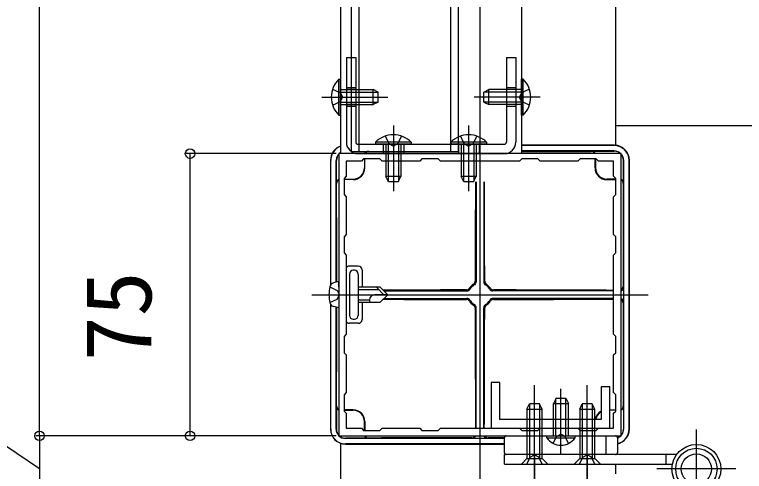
# Model space of a CAD drawing. Units: millimetres, scale not verified. Extents: x -1050 to 1050, y -1565 to 1555.
# Drawn here: x -421 to -227.2, y -1238.9 to -1117.5 of the extents above; entities that cross this region are included whole.
import ezdxf
from ezdxf.enums import TextEntityAlignment as Align

# ---------------------------------------------------------------- set-up
doc = ezdxf.new("R2010")
doc.units = ezdxf.units.MM
doc.header["$LTSCALE"] = 8
for name, color, linetype in [('0-2_YKK_11', 7, 'Continuous'), ('0-4_YKK_12', 2, 'Continuous'), ('0-5_YKK_13', 4, 'Continuous'), ('0-7_YKK_D', 6, 'Continuous')]:
    doc.layers.add(name, color=color, linetype=linetype)
doc.styles.add('ＭＳ ゴシック', font='')
doc.styles.get('ＭＳ ゴシック').set_extended_font_data('MS Gothic')

msp = doc.modelspace()

# ---------------------------------------------------------------- linework, layer by layer
at = {"layer": '0-2_YKK_11'}
msp.add_lwpolyline([(-259.92, -1154.433), (-334.92, -1154.433), (-334.92, -1229.433), (-259.92, -1229.433)], close=True, dxfattribs=at)
for points in [[(-286.92, -1156.433), (-307.92, -1156.433), (-308.52, -1155.833), (-312.82, -1155.833), (-313.42, -1156.433), (-323.42, -1156.433), (-324.02, -1155.833), (-328.32, -1155.833), (-328.92, -1156.433), (-332.92, -1156.433), (-332.92, -1160.433), (-333.52, -1161.033), (-333.52, -1165.333), (-332.92, -1165.933), (-332.92, -1175.933), (-333.52, -1176.533), (-333.52, -1180.833), (-332.92, -1181.433), (-332.92, -1202.433), (-333.52, -1203.033), (-333.52, -1207.333), (-332.92, -1207.933), (-332.92, -1217.933), (-333.52, -1218.533), (-333.52, -1222.833), (-332.92, -1223.433), (-332.92, -1227.433), (-328.92, -1227.433), (-328.32, -1228.033), (-324.02, -1228.033), (-323.42, -1227.433), (-313.42, -1227.433), (-312.82, -1228.033), (-308.52, -1228.033), (-307.92, -1227.433), (-286.92, -1227.433), (-286.32, -1228.033), (-282.02, -1228.033), (-281.42, -1227.433), (-271.42, -1227.433)], [(-271.42, -1227.433), (-270.82, -1228.033), (-266.52, -1228.033), (-265.92, -1227.433), (-261.92, -1227.433), (-261.92, -1223.433), (-261.32, -1222.833), (-261.32, -1218.533), (-261.92, -1217.933), (-261.92, -1207.933), (-261.32, -1207.333), (-261.32, -1203.033), (-261.92, -1202.433), (-261.92, -1181.433), (-261.32, -1180.833), (-261.32, -1176.533), (-261.92, -1175.933), (-261.92, -1165.933), (-261.32, -1165.333), (-261.32, -1161.033), (-261.92, -1160.433), (-261.92, -1156.433), (-265.92, -1156.433), (-266.52, -1155.833), (-270.82, -1155.833), (-271.42, -1156.433), (-281.42, -1156.433), (-282.02, -1155.833), (-286.32, -1155.833), (-286.92, -1156.433)]]:
    msp.add_lwpolyline(points, dxfattribs=at)
at = {"layer": '0-4_YKK_12'}
for p, q in [((-297.42, -377.533), (-297.42, -1342.033)), ((-334.42, -873.361), (-334.42, -1154.433)), ((-331.62, -876.933), (-331.62, -1153.933)), ((-329.62, -876.933), (-329.62, -1153.933)), ((-305.22, -876.933), (-305.22, -1153.933)), ((-303.22, -876.933), (-303.22, -1153.933)), ((-286.42, -876.433), (-286.42, -1154.433)), ((-261.42, -878.622), (-261.42, -1152.297)), ((-303.22, -1153.933), (-331.62, -1153.933)), ((-261.42, -1229.433), (-261.42, -1229.433)), ((-334.42, -1231.36), (-334.42, -1245.105)), ((-261.42, -1236.933), (-261.42, -1239.533))]:
    msp.add_line(p, q, dxfattribs=at)
msp.add_lwpolyline([(-224.92, -799.533), (-224.92, -1147.033), (-261.42, -1147.033)], dxfattribs=at)
at = {"layer": '0-5_YKK_13'}
for p, q in [((-332.891, -1128.933), (-332.891, -1151.433)), ((-332.891, -1128.933), (-330.391, -1128.933)), ((-330.391, -1128.933), (-330.391, -1151.433)), ((-290.391, -1128.933), (-287.891, -1128.933)), ((-290.391, -1128.933), (-290.391, -1151.433)), ((-287.891, -1128.933), (-287.891, -1151.433)), ((-334.42, -1144.183), (-334.42, -1134.683)), ((-286.42, -1144.183), (-286.42, -1134.683)), ((-334.42, -1137.433), (-325.82, -1137.433)), ((-334.42, -1138.087), (-324.511, -1138.087)), ((-330.391, -1136.933), (-332.891, -1136.933)), ((-330.391, -1137.433), (-332.891, -1137.433)), ((-324.42, -1138.133), (-325.82, -1137.433)), ((-296.42, -1138.133), (-295.02, -1137.433)), ((-286.42, -1138.087), (-296.329, -1138.087)), ((-286.42, -1137.433), (-295.02, -1137.433)), ((-287.891, -1136.933), (-290.391, -1136.933)), ((-287.891, -1137.433), (-290.391, -1137.433)), ((-339.42, -1139.433), (-321.92, -1139.433)), ((-324.42, -1140.733), (-324.42, -1138.133)), ((-281.42, -1139.433), (-298.92, -1139.433)), ((-296.42, -1140.733), (-296.42, -1138.133)), ((-334.42, -1140.778), (-324.511, -1140.778)), ((-330.391, -1141.433), (-332.891, -1141.433)), ((-330.391, -1141.933), (-332.891, -1141.933)), ((-324.42, -1140.733), (-325.82, -1141.433)), ((-296.42, -1140.733), (-295.02, -1141.433)), ((-286.42, -1140.778), (-296.329, -1140.778)), ((-287.891, -1141.433), (-290.391, -1141.433)), ((-287.891, -1141.933), (-290.391, -1141.933)), ((-334.929, -1144.183), (-334.42, -1144.183)), ((-285.911, -1144.183), (-286.42, -1144.183)), ((-320.42, -1146.933), (-320.42, -1164.433)), ((-300.42, -1146.933), (-300.42, -1164.433)), ((-315.67, -1151.424), (-315.67, -1151.933)), ((-295.67, -1151.424), (-295.67, -1151.933)), ((-329.891, -1151.933), (-290.891, -1151.933)), ((-315.67, -1151.933), (-325.17, -1151.933)), ((-323.141, -1151.933), (-323.141, -1154.433)), ((-322.42, -1151.933), (-322.42, -1160.533)), ((-321.766, -1151.933), (-321.766, -1161.841)), ((-319.074, -1151.933), (-319.074, -1161.841)), ((-317.641, -1151.933), (-317.641, -1154.433)), ((-295.67, -1151.933), (-305.17, -1151.933)), ((-303.141, -1151.933), (-303.141, -1154.433)), ((-302.42, -1151.933), (-302.42, -1160.533)), ((-301.766, -1151.933), (-301.766, -1161.841)), ((-299.074, -1151.933), (-299.074, -1161.841)), ((-297.641, -1151.933), (-297.641, -1154.433)), ((-261.72, -1152.233), (-286.42, -1152.233)), ((-261.72, -1152.285), (-286.42, -1152.285)), ((-329.891, -1154.433), (-290.891, -1154.433)), ((-261.72, -1153.733), (-286.42, -1153.733)), ((-267.72, -1153.803), (-261.72, -1153.803)), ((-337.12, -1156.233), (-337.12, -1189.423)), ((-337.068, -1189.339), (-337.068, -1156.233)), ((-335.62, -1188.621), (-335.62, -1156.233)), ((-335.55, -1162.233), (-335.55, -1156.233)), ((-328.12, -1155.833), (-328.12, -1158.233)), ((-328.009, -1158.233), (-328.009, -1155.833)), ((-266.831, -1158.233), (-266.831, -1155.833)), ((-266.72, -1155.833), (-266.72, -1158.233)), ((-259.29, -1162.233), (-259.29, -1156.233)), ((-259.22, -1227.633), (-259.22, -1156.233)), ((-257.772, -1227.633), (-257.772, -1156.233)), ((-257.72, -1227.633), (-257.72, -1156.233)), ((-333.52, -1161.233), (-331.12, -1161.233)), ((-331.12, -1161.343), (-333.52, -1161.343)), ((-321.72, -1161.933), (-322.42, -1160.533)), ((-319.12, -1161.933), (-318.42, -1160.533)), ((-301.72, -1161.933), (-302.42, -1160.533)), ((-299.12, -1161.933), (-298.42, -1160.533)), ((-261.32, -1161.233), (-263.72, -1161.233)), ((-263.72, -1161.343), (-261.32, -1161.343)), ((-319.12, -1161.933), (-321.72, -1161.933)), ((-299.12, -1161.933), (-301.72, -1161.933)), ((-298.42, -1161.933), (-298.42, -1188.469)), ((-296.42, -1161.933), (-296.42, -1188.469)), ((-329.739, -1184.337), (-332.08, -1184.337)), ((-332.083, -1186.433), (-332.083, -1197.433)), ((-330.76, -1185.433), (-331.083, -1185.433)), ((-329.76, -1186.433), (-329.76, -1197.433)), ((-328.739, -1185.337), (-328.739, -1189.747)), ((-334.93, -1189.933), (-334.93, -1193.933)), ((-334.93, -1189.933), (-334.93, -1193.933)), ((-323.93, -1189.933), (-329.77, -1189.933)), ((-324.93, -1189.933), (-322.93, -1191.933)), ((-323.93, -1189.933), (-321.93, -1191.933)), ((-259.29, -1189.933), (-259.29, -1193.933)), ((-342.12, -1191.933), (-252.72, -1191.933)), ((-329.77, -1190.533), (-324.33, -1190.533)), ((-321.93, -1191.933), (-325.397, -1191.933)), ((-323.93, -1193.933), (-321.93, -1191.933)), ((-322.92, -1190.933), (-300.884, -1190.933)), ((-261.92, -1190.933), (-293.956, -1190.933)), ((-329.77, -1193.333), (-326.73, -1193.333)), ((-329.77, -1193.933), (-323.93, -1193.933)), ((-328.739, -1194.119), (-328.739, -1198.529)), ((-326.73, -1193.266), (-326.73, -1193.933)), ((-322.92, -1192.933), (-300.884, -1192.933)), ((-261.92, -1192.933), (-293.956, -1192.933)), ((-337.12, -1194.443), (-337.12, -1227.633)), ((-337.068, -1227.633), (-337.068, -1194.527)), ((-335.62, -1227.633), (-335.62, -1195.245)), ((-298.42, -1227.433), (-298.42, -1195.397)), ((-296.42, -1227.433), (-296.42, -1195.397)), ((-329.739, -1199.529), (-332.08, -1199.529)), ((-331.083, -1198.433), (-330.76, -1198.433)), ((-282.92, -1241.933), (-282.92, -1215.933)), ((-275.91, -1234.433), (-275.91, -1216.933)), ((-268.92, -1241.933), (-268.92, -1215.933)), ((-262.994, -1216.433), (-262.92, -1216.506)), ((-262.994, -1216.433), (-262.92, -1216.506)), ((-277.21, -1219.433), (-277.91, -1220.833)), ((-277.21, -1219.433), (-274.61, -1219.433)), ((-274.61, -1219.433), (-273.91, -1220.833)), ((-284.92, -1222.333), (-284.22, -1220.933)), ((-284.266, -1221.024), (-284.266, -1225.133)), ((-281.62, -1220.933), (-284.22, -1220.933)), ((-280.92, -1222.333), (-281.62, -1220.933)), ((-281.574, -1221.024), (-281.574, -1225.133)), ((-277.256, -1229.433), (-277.256, -1219.524)), ((-274.564, -1229.433), (-274.564, -1219.524)), ((-270.92, -1222.333), (-270.22, -1220.933)), ((-270.266, -1221.024), (-270.266, -1225.133)), ((-267.62, -1220.933), (-270.22, -1220.933)), ((-266.92, -1222.333), (-267.62, -1220.933)), ((-267.575, -1221.024), (-267.575, -1225.133)), ((-335.55, -1221.633), (-335.55, -1227.633)), ((-331.12, -1222.522), (-333.52, -1222.522)), ((-333.52, -1222.633), (-331.12, -1222.633)), ((-284.92, -1222.333), (-284.92, -1225.133)), ((-284.92, -1222.333), (-280.92, -1222.333)), ((-280.92, -1225.133), (-280.92, -1222.333)), ((-270.92, -1222.333), (-270.92, -1225.133)), ((-270.92, -1222.333), (-266.92, -1222.333)), ((-266.92, -1225.133), (-266.92, -1222.333)), ((-262.92, -1222.522), (-261.32, -1222.522)), ((-261.32, -1222.633), (-262.92, -1222.633)), ((-259.29, -1221.633), (-259.29, -1227.633)), ((-284.92, -1225.133), (-284.92, -1235.433)), ((-284.266, -1225.133), (-284.266, -1235.433)), ((-281.574, -1225.133), (-281.574, -1235.433)), ((-280.92, -1235.433), (-280.92, -1225.133)), ((-270.92, -1225.133), (-270.92, -1235.433)), ((-270.266, -1225.133), (-270.266, -1235.433)), ((-267.575, -1225.133), (-267.575, -1235.433)), ((-266.92, -1235.433), (-266.92, -1225.133)), ((-328.12, -1228.033), (-328.12, -1225.633)), ((-328.009, -1225.633), (-328.009, -1228.033)), ((-239.92, -1248.733), (-239.92, -1227.733)), ((-327.12, -1230.063), (-333.12, -1230.063)), ((-290.92, -1230.133), (-333.12, -1230.133)), ((-299.42, -1230.063), (-295.42, -1230.063)), ((-290.91, -1233.933), (-290.91, -1229.933)), ((-290.41, -1229.433), (-261.41, -1229.433)), ((-279.66, -1229.942), (-279.66, -1229.433)), ((-279.66, -1229.433), (-272.16, -1229.433)), ((-263.91, -1234.433), (-263.91, -1229.433)), ((-260.91, -1229.933), (-260.91, -1233.933)), ((-290.92, -1231.581), (-333.12, -1231.581)), ((-333.12, -1231.633), (-290.92, -1231.633)), ((-245.444, -1234.433), (-290.92, -1234.433)), ((-290.92, -1236.933), (-290.92, -1234.433)), ((-261.41, -1234.433), (-290.41, -1234.433)), ((-282.92, -1234.533), (-282.92, -1260.533)), ((-268.92, -1234.533), (-268.92, -1260.533)), ((-247.92, -1236.933), (-247.92, -1234.433)), ((-290.92, -1236.933), (-246.289, -1236.933)), ((-286.42, -1236.933), (-279.42, -1236.933)), ((-279.42, -1236.933), (-280.92, -1235.433)), ((-272.42, -1236.933), (-265.42, -1236.933)), ((-265.42, -1236.933), (-266.92, -1235.433)), ((-229.399, -1238.233), (-250.42, -1238.233))]:
    msp.add_line(p, q, dxfattribs=at)
for points in [[(-334.929, -1144.183), (-334.929, -1134.683), (-334.42, -1134.683)], [(-285.911, -1144.183), (-285.911, -1134.683), (-286.42, -1134.683)], [(-336.564, -1137.283), (-334.503, -1138.288), (-333.894, -1139.433)], [(-334.42, -1141.433), (-325.82, -1141.433), (-325.82, -1137.433)], [(-286.42, -1141.433), (-295.02, -1141.433), (-295.02, -1137.433)], [(-284.277, -1137.283), (-286.337, -1138.288), (-286.946, -1139.433)], [(-336.564, -1141.583), (-334.503, -1140.578), (-333.894, -1139.433)], [(-284.277, -1141.583), (-286.337, -1140.578), (-286.946, -1139.433)], [(-223.92, -1247.033), (-223.92, -1147.033), (-261.42, -1147.033)], [(-315.67, -1151.424), (-325.17, -1151.424), (-325.17, -1151.933)], [(-322.57, -1149.789), (-321.565, -1151.85), (-320.42, -1152.459)], [(-318.27, -1149.789), (-319.275, -1151.85), (-320.42, -1152.459)], [(-295.67, -1151.424), (-305.17, -1151.424), (-305.17, -1151.933)], [(-302.57, -1149.789), (-301.565, -1151.85), (-300.42, -1152.459)], [(-298.27, -1149.789), (-299.275, -1151.85), (-300.42, -1152.459)], [(-318.42, -1151.933), (-318.42, -1160.533), (-322.42, -1160.533)], [(-298.42, -1151.933), (-298.42, -1160.533), (-302.42, -1160.533)], [(-334.93, -1189.933), (-334.93, -1188.433), (-336.337, -1188.81)], [(-337.282, -1189.833), (-335.334, -1190.783), (-334.722, -1191.933)], [(-337.282, -1194.033), (-335.334, -1193.083), (-334.722, -1191.933)], [(-334.93, -1193.933), (-334.93, -1195.433), (-336.337, -1195.056)], [(-277.91, -1229.433), (-277.91, -1225.133), (-277.91, -1220.833), (-273.91, -1220.833)], [(-273.91, -1229.433), (-273.91, -1225.133), (-273.91, -1220.833)], [(-277.96, -1231.442), (-277.055, -1229.587), (-275.91, -1228.978)], [(-273.86, -1231.442), (-274.765, -1229.587), (-275.91, -1228.978)], [(-279.66, -1229.942), (-272.16, -1229.942), (-272.16, -1229.433)], [(-284.97, -1236.933), (-284.065, -1235.077), (-282.92, -1234.469)], [(-280.87, -1236.933), (-281.775, -1235.077), (-282.92, -1234.469)], [(-270.97, -1236.933), (-270.065, -1235.077), (-268.92, -1234.469)], [(-266.87, -1236.933), (-267.775, -1235.077), (-268.92, -1234.469)], [(-286.42, -1236.933), (-284.92, -1235.433), (-280.92, -1235.433)], [(-272.42, -1236.933), (-270.92, -1235.433), (-266.92, -1235.433)]]:
    msp.add_lwpolyline(points, dxfattribs=at)
msp.add_lwpolyline([(-294.42, -1215.233), (-294.42, -1227.433), (-262.92, -1227.433), (-262.92, -1216.433), (-265.22, -1216.433), (-265.22, -1225.133), (-292.12, -1225.133), (-292.12, -1215.233)], close=True, dxfattribs=at)
for radius in [6.5, 5.5, 4]:
    msp.add_circle((-239.92, -1238.233), radius, dxfattribs=at)
for centre, radius, start, end in [((-330.259, -1139.433), 6.661, 134.51496, 225.48504), ((-290.581, -1139.433), 6.661, 314.51496, 45.48504), ((-320.42, -1156.094), 6.661, 44.51496, 135.48504), ((-300.42, -1156.094), 6.661, 44.51496, 135.48504), ((-329.891, -1151.433), 3, 180, 270), ((-329.891, -1151.433), 0.5, 180, 270), ((-290.891, -1151.433), 3, 270, 0), ((-290.891, -1151.433), 0.5, 270, 0), ((-333.12, -1156.233), 4, 108.96546, 180), ((-333.12, -1156.233), 3.948, 109.22689, 180), ((-261.72, -1156.233), 4, 0, 90), ((-261.72, -1156.233), 3.948, 0, 90), ((-333.12, -1156.233), 2.5, 121.33217, 180), ((-333.12, -1156.233), 2.43, 122.34006, 180), ((-327.12, -1154.803), 1, 90, 158.29365), ((-327.009, -1154.849), 1, 89.81214, 155.4034), ((-297.42, 7869.833), 9023.731, 269.81214, 269.87301), ((-297.42, 7869.833), 9023.731, 270.06984, 270.18786), ((-267.831, -1154.849), 1, 24.5966, 90.18786), ((-267.72, -1154.803), 1, 21.70635, 90), ((-261.72, -1156.233), 2.5, 0, 90), ((-261.72, -1156.233), 2.43, 0, 90), ((-331.12, -1158.233), 3, 270, 0), ((-331.12, -1158.233), 3.111, 270, 0), ((-263.72, -1158.233), 3.111, 180, 270), ((-263.72, -1158.233), 3, 180, 270), ((-334.55, -1162.233), 1, 111.68973, 180), ((-260.29, -1162.233), 1, 0, 68.27702), ((-334.504, -1162.343), 1, 114.57961, 180.18786), ((-9359.186, -1191.933), 9023.731, 0.02131, 0.18786), ((5784.922, -1191.933), 6083.604, 179.71746, 179.96599), ((-6379.762, -1191.933), 6083.604, 0.03401, 0.28254), ((-260.336, -1162.343), 1, 359.81214, 65.38641), ((8764.346, -1191.933), 9023.731, 179.81214, 179.98636), ((-332.08, -1185.337), 1, 90, 147.08582), ((-329.739, -1185.337), 1, 0, 90), ((-331.083, -1186.433), 1, 90, 180), ((-330.76, -1186.433), 1, 0, 90), ((-299.681, -1188.321), 1, 302.04383, 359.96599), ((-299.42, -1188.469), 1, 300.00014, 0), ((-295.42, -1188.469), 1, 180, 239.99986), ((-295.159, -1188.321), 1, 180.03401, 237.95617), ((-328.53, -1191.933), 9, 165.9647, 194.0353), ((-336, -1190.066), 1.3, 105, 165.9647), ((-327.739, -1189.747), 1, 180, 190.74096), ((-301.032, -1189.672), 1, 270.03401, 327.95617), ((-300.884, -1189.933), 1, 270, 330), ((-297.42, -1191.933), 3.261, 122.04383, 147.95617), ((-297.42, -1191.933), 3, 120.00014, 150), ((-297.42, -1191.933), 3, 30.00014, 59.99986), ((-297.42, -1191.933), 3.261, 32.04383, 57.95617), ((-293.956, -1189.933), 1, 210.00014, 270), ((-293.808, -1189.672), 1, 212.04383, 269.96599), ((-260.29, -1189.933), 1, 291.72298, 0), ((-260.384, -1189.784), 1, 297.69394, 359.98636), ((-325.397, -1193.266), 1.333, 90, 180), ((-297.42, -7274.275), 6083.604, 90.03401, 90.24211), ((-297.42, -7274.275), 6083.604, 89.66565, 89.96599), ((-336, -1193.8), 1.3, 194.0353, 255), ((-327.739, -1194.119), 1, 169.25904, 180), ((-297.42, 4890.409), 6083.604, 269.75789, 269.96599), ((-301.032, -1194.194), 1, 32.04383, 89.96599), ((-300.884, -1193.933), 1, 30, 90), ((-297.42, -1191.933), 3.261, 212.04383, 237.95617), ((-297.42, -1191.933), 3, 210, 239.99986), ((-297.42, -1191.933), 3, 300.00014, 329.99986), ((-297.42, -1191.933), 3.261, 302.04383, 327.95617), ((-293.956, -1193.933), 1, 90, 149.99986), ((-293.808, -1194.194), 1, 90.03401, 147.95617), ((-297.42, 4890.409), 6083.604, 270.03401, 270.33435), ((-260.29, -1193.933), 1, 0, 68.27702), ((-260.384, -1194.082), 1, 0.01364, 62.30606), ((8764.346, -1191.933), 9023.731, 180.01364, 180.18786), ((-9359.186, -1191.933), 9023.731, 359.81214, 359.97869), ((-299.681, -1195.545), 1, 0.03401, 57.95617), ((-299.42, -1195.397), 1, 0, 59.99986), ((5784.922, -1191.933), 6083.604, 180.03401, 180.33434), ((-295.42, -1195.397), 1, 120.00014, 180), ((-6379.762, -1191.933), 6083.604, 359.66566, 359.96599), ((-295.159, -1195.545), 1, 122.04383, 179.96599), ((-331.083, -1197.433), 1, 180, 270), ((-330.76, -1197.433), 1, 270, 0), ((-332.08, -1198.529), 1, 212.91418, 270), ((-329.739, -1198.529), 1, 270, 0), ((-334.55, -1221.633), 1, 180, 248.31027), ((-334.504, -1221.522), 1, 179.81214, 245.42039), ((-331.12, -1225.633), 3.111, 0, 90), ((-331.12, -1225.633), 3, 0, 90), ((-263.72, -1225.633), 3.111, 118.83847, 170.74977), ((-263.72, -1225.633), 3, 120.0073, 170.40585), ((-260.336, -1221.522), 1, 294.61359, 0.18786), ((-260.29, -1221.633), 1, 291.72298, 0), ((-333.12, -1227.633), 4, 180, 270), ((-333.12, -1227.633), 3.948, 180, 270), ((-333.12, -1227.633), 2.5, 180, 270), ((-333.12, -1227.633), 2.43, 180, 270), ((-261.72, -1227.633), 4, 281.53417, 0), ((-261.72, -1227.633), 3.948, 281.68934, 0), ((-261.72, -1227.633), 2.5, 288.65837, 0), ((-261.72, -1227.633), 2.43, 289.21464, 0), ((-327.12, -1229.063), 1, 201.70723, 270), ((-327.009, -1229.017), 1, 204.5975, 270.18786), ((-297.42, -10253.699), 9023.731, 90.01364, 90.18786), ((-299.569, -1228.968), 1, 270.01364, 332.32299), ((-299.42, -1229.063), 1, 270, 338.29316), ((-295.42, -1229.063), 1, 201.70681, 270), ((-295.271, -1228.968), 1, 207.67697, 269.98636), ((-297.42, -10253.699), 9023.731, 89.95873, 89.98636), ((-290.41, -1229.933), 0.5, 90, 180), ((-275.91, -1227.406), 4.527, 214.06671, 325.93329), ((-261.41, -1229.933), 0.5, 0, 90), ((-290.41, -1233.933), 0.5, 180, 270), ((-261.41, -1233.933), 0.5, 270, 0), ((-245.444, -1233.933), 0.5, 270, 322.10048)]:
    msp.add_arc(centre, radius, start, end, dxfattribs=at)
at = {"layer": '0-7_YKK_D'}
for p, q in [((-414.42, -1229.433), (-414.42, -801.433)), ((-335.62, -1154.433), (-375.42, -1154.433)), ((-374.42, -1229.433), (-374.42, -1154.433)), ((-335.62, -1229.433), (-415.42, -1229.433)), ((-335.62, -1229.433), (-415.42, -1229.433)), ((-414.42, -1229.433), (-414.42, -1247.033)), ((-335.62, -1229.433), (-375.42, -1229.433))]:
    msp.add_line(p, q, dxfattribs=at)
msp.add_lwpolyline([(-414.42, -1238.233), (-454.42, -1211.177), (-454.42, -1147.313)], dxfattribs=at)
for centre in [(-374.42, -1154.433), (-414.42, -1229.433), (-414.42, -1229.433), (-374.42, -1229.433)]:
    msp.add_circle(centre, 1.275, dxfattribs=at)

# ---------------------------------------------------------------- texts
at = {"layer": '0-7_YKK_D', "style": 'ＭＳ ゴシック'}
msp.add_text('75', height=17.6, rotation=90, dxfattribs=at).set_placement((-379.42, -1209.66), align=Align.BOTTOM_LEFT)

doc.saveas('drawing.dxf')
